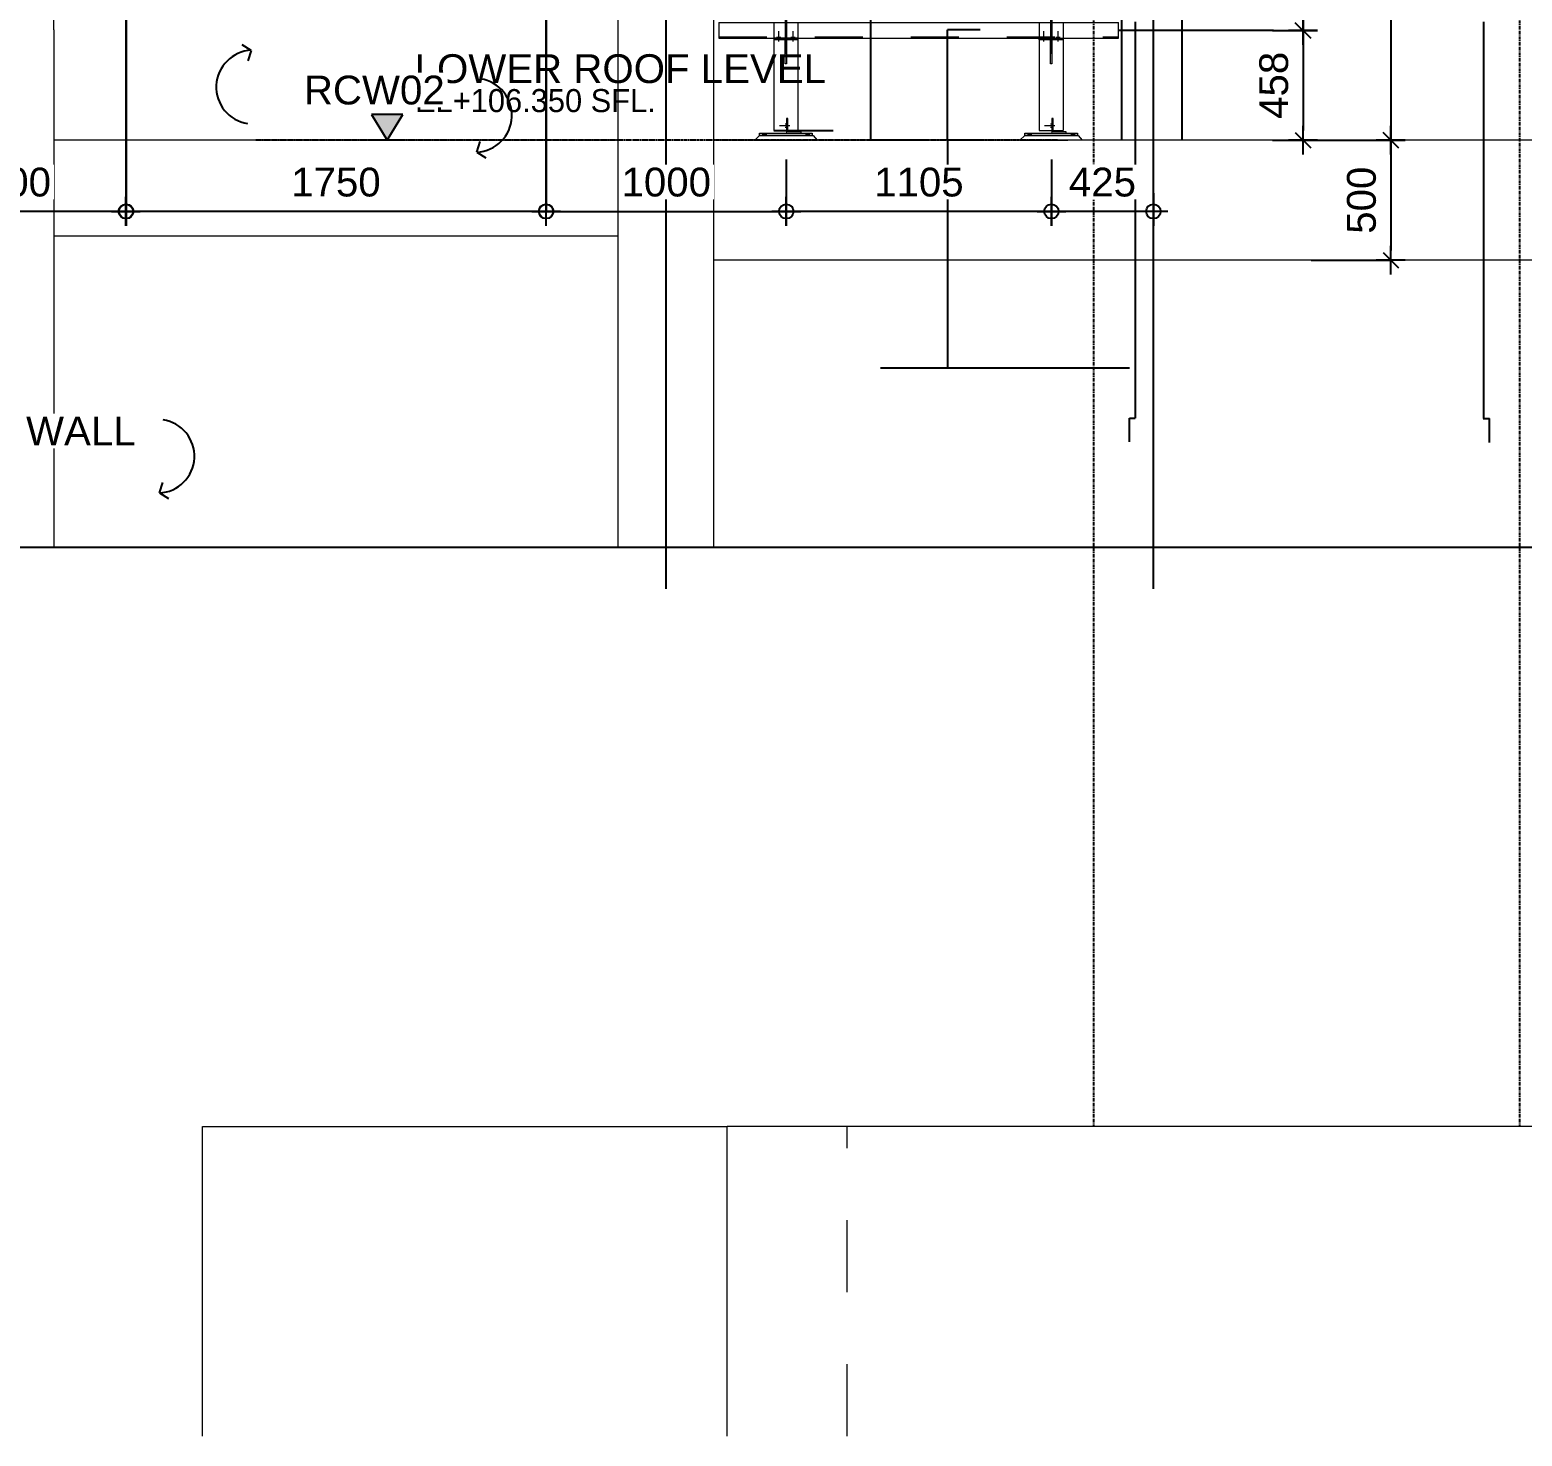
# Model space of a CAD drawing. Header units: millimetres. Extents: x 663313 to 1226001, y 1431724 to 1620898.
# Drawn here: x 1037852 to 1044069, y 1508555 to 1514415 of the extents above; entities that cross this region are included whole.
import ezdxf
from ezdxf.enums import TextEntityAlignment as Align

# ---------------------------------------------------------------- set-up
doc = ezdxf.new("R2010")
doc.units = ezdxf.units.MM
for name, pattern in [('Grid Line', [22.225, 12.7, -3.175, 3.175, -3.175]), ('HIDDEN', [0.375, 0.25, -0.125]), ('XKITLINE00', [0]), ('XKITLINE02', [4, 2, -2])]:
    doc.linetypes.add(name, pattern=pattern)
doc.layers.add('000 - 0_HIDE_OBJ_FRAMING_DEF_SUB', color=7, linetype='Continuous', plot=False)
for name, color, linetype, lineweight in [('A-FLOR-E', 7, 'Continuous', 9), ('Bolt', 7, 'Continuous', 0), ('Part', 7, 'Continuous', 0)]:
    doc.layers.add(name, color=color, linetype=linetype, lineweight=lineweight)
doc.layers.add('DIM', color=7, linetype='Continuous')
doc.layers.add('REVISE', color=7, linetype='Continuous')
doc.styles.add('ANGSANA', font='angsana.shx', dxfattribs={"width": 0.9})
doc.styles.add('Arial', font='arial.ttf')
doc.dimstyles.new('Dim - 40 - Cen', dxfattribs={"dimscale": 0.04, "dimtxt": 3, "dimasz": 1, "dimexe": 0, "dimexo": 2.5, "dimgap": 1.5, "dimtad": 1, "dimdec": 0, "dimlfac": 1000, "dimzin": 1, "dimdsep": 46, "dimtxsty": 'Arial', "dimblk": 'CEN1', "dimcen": 0.09, "dimclrd": 7, "dimclre": 7, "dimclrt": 7, "dimadec": 0, "dimazin": 0, "dimtfac": 1, "dimtdec": 0, "dimtix": 1, "dimtofl": 0, "dimtmove": 2, "dimatfit": 3, "dimfxl": 1, "dimtfill": 1, "dimtfillclr": 256, "dimtolj": 1, "dimtzin": 0, "dimarcsym": 0})
doc.dimstyles.new('Dim - 40 - End', dxfattribs={"dimscale": 0.04, "dimtxt": 3, "dimasz": 1, "dimexe": 0, "dimexo": 2.5, "dimgap": 1.5, "dimtad": 1, "dimdec": 0, "dimlfac": 1000, "dimzin": 1, "dimdsep": 46, "dimtxsty": 'Arial', "dimblk": 'END', "dimcen": 0.09, "dimclrd": 7, "dimclre": 7, "dimclrt": 7, "dimadec": 0, "dimazin": 0, "dimtfac": 1, "dimtdec": 0, "dimtix": 1, "dimtofl": 0, "dimtmove": 2, "dimatfit": 3, "dimfxl": 1, "dimtfill": 1, "dimtfillclr": 256, "dimtolj": 1, "dimtzin": 0, "dimarcsym": 0})

# ---------------------------------------------------------------- blocks, each defined once
blk = doc.blocks.new('*A2519973')
at = {"layer": '000 - 0_HIDE_OBJ_FRAMING_DEF_SUB', "color": 7, "linetype": 'XKITLINE00', "lineweight": 0}
for p, q in [((397.067264, -8.917964), (205.900536, -8.917964)), ((205.900571, -17.517964), (205.900571, -8.917964))]:
    blk.add_line(p, q, dxfattribs=at)
at = {"layer": '000 - 0_HIDE_OBJ_FRAMING_DEF_SUB', "color": 7, "linetype": 'XKITLINE02', "lineweight": 0}
blk.add_line((209.233872, -17.517964), (209.233872, -8.917964), dxfattribs=at)
blk = doc.blocks.new('*A25851039')
at = {"layer": '000 - 0_HIDE_OBJ_FRAMING_DEF_SUB', "color": 7, "linetype": 'XKITLINE00', "lineweight": 0}
for p, q in [((191.327221, -8.917964), (191.32724, -8.917964)), ((191.32724, -8.917964), (205.900576, -8.917964)), ((191.32724, -17.517964), (191.32724, -8.917964)), ((205.900576, -17.517964), (205.900576, -8.917964))]:
    blk.add_line(p, q, dxfattribs=at)
at = {"layer": '000 - 0_HIDE_OBJ_FRAMING_DEF_SUB', "color": 7, "linetype": 'XKITLINE02', "lineweight": 0}
for p, q in [((191.327221, -17.517964), (191.327221, -8.917964)), ((205.900556, -17.517964), (205.900556, -8.917964))]:
    blk.add_line(p, q, dxfattribs=at)
blk = doc.blocks.new('3')
at = {"layer": '000 - 0_HIDE_OBJ_FRAMING_DEF_SUB', "color": 7, "lineweight": 0, "xscale": 0.15, "yscale": 0.15, "zscale": 0.15}
for name in ['*A25851039', '*A2519973']:
    blk.add_blockref(name, (663572.3657, 1524733.1057), dxfattribs=at)
blk = doc.blocks.new('END')
at = {"color": 7}
for p, q in [((1.5, 0), (-1.5, 0)), ((-0.8, -0.8), (0.8, 0.8)), ((0, 1.5), (0, -1.5))]:
    blk.add_line(p, q, dxfattribs=at)
blk = doc.blocks.new('*D5220')
at = {"layer": '000 - 0_HIDE_OBJ_FRAMING_DEF_SUB', "color": 7, "lineweight": -2, "transparency": 16777216}
for p, q in [((1041815.7, 1513955), (1041675, 1513955)), ((1041675, 1513955), (1041675, 1513005)), ((1041815.7, 1513005), (1041675, 1513005))]:
    blk.add_line(p, q, dxfattribs=at)
at = {"layer": 'Defpoints', "color": 7, "transparency": 16777216}
for p in [(1041815.8, 1513955), (1041675, 1513005), (1041815.8, 1513005)]:
    blk.add_point(p, dxfattribs=at)
at = {"layer": '000 - 0_HIDE_OBJ_FRAMING_DEF_SUB', "color": 7, "lineweight": -2, "transparency": 16777216, "xscale": 0.04, "yscale": 0.04, "zscale": 0.04}
for p, rotation in [((1041675, 1513955), 90), ((1041675, 1513005), 270)]:
    blk.add_blockref('END', p, dxfattribs=dict(at, rotation=rotation))
at = {"layer": '000 - 0_HIDE_OBJ_FRAMING_DEF_SUB', "color": 7, "transparency": 16777216, "insert": (1041674.9, 1513480), "char_height": 0.12, "attachment_point": 5, "rotation": 90, "style": 'Arial', "bg_fill": 3, "box_fill_scale": 1.1, "bg_fill_color": 256, "bg_fill_true_color": 13158600, "bg_fill_transparency": 0}
blk.add_mtext('\\A1;950000', dxfattribs=at)
blk = doc.blocks.new('*D5221')
at = {"layer": '000 - 0_HIDE_OBJ_FRAMING_DEF_SUB', "color": 7, "lineweight": -2, "transparency": 16777216}
for p, q in [((1041811.7, 1514415.5), (1041675, 1514415.5)), ((1041675, 1513955), (1041675, 1514415.5)), ((1041811.7, 1513955), (1041675, 1513955))]:
    blk.add_line(p, q, dxfattribs=at)
at = {"layer": 'Defpoints', "color": 7, "transparency": 16777216}
for p in [(1041675, 1514415.5), (1041811.8, 1514415.5), (1041811.8, 1513955)]:
    blk.add_point(p, dxfattribs=at)
at = {"layer": '000 - 0_HIDE_OBJ_FRAMING_DEF_SUB', "color": 7, "lineweight": -2, "transparency": 16777216, "xscale": 0.04, "yscale": 0.04, "zscale": 0.04}
for p, rotation in [((1041675, 1514415.5), 90), ((1041675, 1513955), 270)]:
    blk.add_blockref('END', p, dxfattribs=dict(at, rotation=rotation))
at = {"layer": '000 - 0_HIDE_OBJ_FRAMING_DEF_SUB', "color": 7, "transparency": 16777216, "insert": (1041674.9, 1514185.3), "char_height": 0.12, "attachment_point": 5, "rotation": 90, "style": 'Arial', "bg_fill": 3, "box_fill_scale": 1.1, "bg_fill_color": 256, "bg_fill_true_color": 13158600, "bg_fill_transparency": 0}
blk.add_mtext('\\A1;460500', dxfattribs=at)
blk = doc.blocks.new('*D5239')
at = {"layer": '000 - 0_HIDE_OBJ_FRAMING_DEF_SUB', "color": 7, "lineweight": -2, "transparency": 16777216}
for p, q in [((1041598.9, 1516145), (1041355.9, 1516145)), ((1041355.9, 1513955), (1041355.9, 1516145)), ((1041598.9, 1513955), (1041355.9, 1513955))]:
    blk.add_line(p, q, dxfattribs=at)
at = {"layer": 'Defpoints', "color": 7, "transparency": 16777216}
for p in [(1041355.9, 1516145), (1041599, 1516145), (1041599, 1513955)]:
    blk.add_point(p, dxfattribs=at)
at = {"layer": '000 - 0_HIDE_OBJ_FRAMING_DEF_SUB', "color": 7, "lineweight": -2, "transparency": 16777216, "xscale": 0.04, "yscale": 0.04, "zscale": 0.04}
for p, rotation in [((1041355.9, 1516145), 90), ((1041355.9, 1513955), 270)]:
    blk.add_blockref('END', p, dxfattribs=dict(at, rotation=rotation))
at = {"layer": '000 - 0_HIDE_OBJ_FRAMING_DEF_SUB', "color": 7, "transparency": 16777216, "insert": (1041355.8, 1515050), "char_height": 0.12, "attachment_point": 5, "rotation": 90, "style": 'Arial', "bg_fill": 3, "box_fill_scale": 1.1, "bg_fill_color": 256, "bg_fill_true_color": 13158600, "bg_fill_transparency": 0}
blk.add_mtext('\\A1;2190000', dxfattribs=at)
blk = doc.blocks.new('*D5241')
at = {"layer": '000 - 0_HIDE_OBJ_FRAMING_DEF_SUB', "color": 7, "lineweight": -2, "transparency": 16777216}
for p, q in [((1042457.5, 1514447.9), (1042457.5, 1512796.9)), ((1042432.7, 1512698.6), (1042432.7, 1512796.9)), ((1042432.8, 1512796.9), (1042457.5, 1512796.9))]:
    blk.add_line(p, q, dxfattribs=at)
at = {"layer": 'Defpoints', "color": 7, "transparency": 16777216}
for p in [(1042457.5, 1514448), (1042432.7, 1512698.5)]:
    blk.add_point(p, dxfattribs=at)
at = {"layer": '000 - 0_HIDE_OBJ_FRAMING_DEF_SUB', "color": 7, "lineweight": -2, "transparency": 16777216, "xscale": 0.04, "yscale": 0.04, "zscale": 0.04, "rotation": 180}
blk.add_blockref('END', (1042432.7, 1512796.9), dxfattribs=at)
at = {"layer": '000 - 0_HIDE_OBJ_FRAMING_DEF_SUB', "color": 7, "lineweight": -2, "transparency": 16777216, "xscale": 0.04, "yscale": 0.04, "zscale": 0.04}
blk.add_blockref('END', (1042457.5, 1512796.9), dxfattribs=at)
at = {"layer": '000 - 0_HIDE_OBJ_FRAMING_DEF_SUB', "color": 7, "transparency": 16777216, "insert": (1042445.1, 1512797.1), "char_height": 0.12, "attachment_point": 5, "style": 'Arial', "bg_fill": 3, "box_fill_scale": 1.1, "bg_fill_color": 256, "bg_fill_true_color": 13158600, "bg_fill_transparency": 0}
blk.add_mtext('\\A1;24742', dxfattribs=at)
at = {"layer": 'Defpoints', "color": 7, "transparency": 16777216}
blk.add_point((1042457.5, 1512796.9), dxfattribs=at)
blk = doc.blocks.new('*D5243')
at = {"layer": '000 - 0_HIDE_OBJ_FRAMING_DEF_SUB', "color": 7, "lineweight": -2, "transparency": 16777216}
for p, q in [((1043907.5, 1514447.9), (1043907.5, 1512795.9)), ((1043907.5, 1512795.9), (1043932.7, 1512795.9)), ((1043932.8, 1512695.8), (1043932.8, 1512795.9))]:
    blk.add_line(p, q, dxfattribs=at)
at = {"layer": 'Defpoints', "color": 7, "transparency": 16777216}
for p in [(1043907.5, 1514448), (1043932.8, 1512695.7)]:
    blk.add_point(p, dxfattribs=at)
at = {"layer": '000 - 0_HIDE_OBJ_FRAMING_DEF_SUB', "color": 7, "lineweight": -2, "transparency": 16777216, "xscale": 0.04, "yscale": 0.04, "zscale": 0.04, "rotation": 180}
blk.add_blockref('END', (1043907.5, 1512795.9), dxfattribs=at)
at = {"layer": '000 - 0_HIDE_OBJ_FRAMING_DEF_SUB', "color": 7, "lineweight": -2, "transparency": 16777216, "xscale": 0.04, "yscale": 0.04, "zscale": 0.04}
blk.add_blockref('END', (1043932.8, 1512795.9), dxfattribs=at)
at = {"layer": '000 - 0_HIDE_OBJ_FRAMING_DEF_SUB', "color": 7, "transparency": 16777216, "insert": (1043920.1, 1512796), "char_height": 0.12, "attachment_point": 5, "style": 'Arial', "bg_fill": 3, "box_fill_scale": 1.1, "bg_fill_color": 256, "bg_fill_true_color": 13158600, "bg_fill_transparency": 0}
blk.add_mtext('\\A1;25262', dxfattribs=at)
at = {"layer": 'Defpoints', "color": 7, "transparency": 16777216}
blk.add_point((1043932.8, 1512795.9), dxfattribs=at)
blk = doc.blocks.new('LEV-SEC')
at = {"layer": '000 - 0_HIDE_OBJ_FRAMING_DEF_SUB'}
blk.add_hatch(color=7, dxfattribs=at).paths.add_polyline_path([(-1.62, 2.67), (0, 0), (1.62, 2.67)])
at = {"layer": '000 - 0_HIDE_OBJ_FRAMING_DEF_SUB', "color": 7}
for p, q in [((-1.62, 2.67), (0, 0)), ((1.62, 2.67), (-1.62, 2.67)), ((0, 0), (1.62, 2.67)), ((1.62, 0), (-1.62, 0))]:
    blk.add_line(p, q, dxfattribs=at)
at = {"layer": '000 - 0_HIDE_OBJ_FRAMING_DEF_SUB', "color": 7, "style": 'ANGSANA'}
blk.add_attdef('ELEVATION', text='', height=2.4, dxfattribs=at).set_placement((2.91, 2.21), align=Align.BOTTOM_LEFT)
blk = doc.blocks.new('*A24933082')
at = {"layer": 'Part', "color": 7, "linetype": 'XKITLINE00', "lineweight": 0}
for p, q in [((242.379556, 90.984542), (242.379556, 90.334542)), ((242.379556, 90.984542), (259.029503, 90.984542)), ((259.029503, 90.334542), (259.029503, 90.984542)), ((242.379556, 90.334542), (259.029503, 90.334542))]:
    blk.add_line(p, q, dxfattribs=at)
at = {"layer": 'Part', "color": 7, "linetype": 'XKITLINE02', "lineweight": 0}
blk.add_line((242.379556, 90.394542), (259.029503, 90.394542), dxfattribs=at)
blk = doc.blocks.new('*A24943083')
at = {"layer": 'Bolt'}
for points in [[(244.35, 86.385), (244.35, 86.285), (244.21, 86.285), (244.21, 86.385)], [(246.15, 86.385), (246.15, 86.285), (246.01, 86.285), (246.01, 86.385)]]:
    blk.add_hatch(color=7, dxfattribs=at).paths.add_polyline_path(points, flags=17)
at = {"layer": 'Bolt', "color": 7, "linetype": 'XKITLINE00', "lineweight": 0}
for p, q in [((244.21, 86.385), (244.21, 86.285)), ((244.28, 86.385), (244.28, 86.285)), ((244.35, 86.385), (244.35, 86.285)), ((246.01, 86.385), (246.01, 86.285)), ((246.08, 86.385), (246.08, 86.285)), ((246.15, 86.385), (246.15, 86.285))]:
    blk.add_line(p, q, dxfattribs=at)
blk = doc.blocks.new('*A24953084')
at = {"layer": 'Part', "color": 7, "linetype": 'XKITLINE00', "lineweight": 0}
for p, q in [((244.079582, 86.284542), (243.879582, 86.084542)), ((244.079582, 86.284542), (246.309582, 86.284542)), ((246.309582, 86.284542), (246.479582, 86.084542))]:
    blk.add_line(p, q, dxfattribs=at)
at = {"layer": 'Part', "color": 7, "linetype": 'XKITLINE02', "lineweight": 0}
blk.add_line((243.879582, 86.084542), (246.479582, 86.084542), dxfattribs=at)
blk = doc.blocks.new('*A24963085')
at = {"layer": 'Part', "color": 7, "linetype": 'XKITLINE00', "lineweight": 0}
for p, q in [((244.079582, 86.384542), (246.279582, 86.384542)), ((244.079582, 86.284542), (244.079582, 86.384542)), ((246.279582, 86.284542), (244.079582, 86.284542)), ((246.279582, 86.384542), (246.279582, 86.284542))]:
    blk.add_line(p, q, dxfattribs=at)
blk = doc.blocks.new('*A29653281')
at = {"layer": 'Bolt', "color": 7, "linetype": 'XKITLINE02', "lineweight": 0}
for p, q in [((245.338782, 86.684542), (244.909582, 86.684542)), ((245.209582, 86.754542), (245.149582, 86.754542)), ((245.209582, 86.614542), (245.149582, 86.614542)), ((245.259582, 86.854542), (245.209582, 86.854542)), ((245.259582, 86.514542), (245.209582, 86.514542))]:
    blk.add_line(p, q, dxfattribs=at)
blk = doc.blocks.new('*A29663282')
at = {"layer": 'Part', "color": 7, "linetype": 'XKITLINE02', "lineweight": 0}
for p, q in [((245.259582, 86.984542), (245.209582, 86.984542)), ((245.209582, 86.984542), (245.209582, 86.484542)), ((245.259582, 86.484542), (245.259582, 86.984542)), ((245.209582, 86.384542), (245.809582, 86.384542))]:
    blk.add_line(p, q, dxfattribs=at)
at = {"layer": 'Part', "color": 7, "linetype": 'XKITLINE00', "lineweight": 0}
for p, q in [((245.209582, 86.484542), (245.209582, 86.384542)), ((245.259582, 86.434542), (245.259582, 86.484542)), ((245.809582, 86.434542), (245.259582, 86.434542)), ((245.809582, 86.384542), (245.809582, 86.434542))]:
    blk.add_line(p, q, dxfattribs=at)
blk = doc.blocks.new('*A29673283')
at = {"layer": 'Part', "color": 7, "linetype": 'XKITLINE00', "lineweight": 0}
for p, q in [((244.679582, 90.334542), (244.679582, 90.274542)), ((245.679582, 90.274542), (244.679582, 90.274542)), ((245.679582, 90.334542), (245.679582, 90.274542))]:
    blk.add_line(p, q, dxfattribs=at)
at = {"layer": 'Part', "color": 7, "linetype": 'XKITLINE02', "lineweight": 0}
blk.add_line((245.679582, 90.334542), (244.679582, 90.334542), dxfattribs=at)
blk = doc.blocks.new('*A29683284')
at = {"layer": 'Part', "color": 7, "linetype": 'XKITLINE00', "lineweight": 0}
for p, q in [((245.149582, 90.274542), (245.209582, 90.274542)), ((245.149582, 89.274542), (245.149582, 90.274542)), ((245.209582, 90.274542), (245.209582, 89.274542)), ((245.149582, 89.974542), (245.209582, 89.974542)), ((245.209582, 89.274542), (245.149582, 89.274542))]:
    blk.add_line(p, q, dxfattribs=at)
blk = doc.blocks.new('*A29693285')
at = {"layer": 'Bolt'}
for points in [[(244.81, 90.335), (244.81, 90.395), (244.95, 90.395), (244.95, 90.335)], [(244.81, 90.275), (244.81, 90.335), (244.95, 90.335), (244.95, 90.275)], [(245.41, 90.335), (245.41, 90.395), (245.55, 90.395), (245.55, 90.335)], [(245.41, 90.275), (245.41, 90.335), (245.55, 90.335), (245.55, 90.275)]]:
    blk.add_hatch(color=7, dxfattribs=at).paths.add_polyline_path(points, flags=17)
at = {"layer": 'Bolt', "color": 7, "linetype": 'XKITLINE00', "lineweight": 0}
for p, q in [((244.81, 90.335), (244.81, 90.395)), ((244.81, 90.275), (244.81, 90.335)), ((244.88, 90.195), (244.88, 90.625)), ((244.95, 90.335), (244.95, 90.395)), ((244.95, 90.275), (244.95, 90.335)), ((245.41, 90.335), (245.41, 90.395)), ((245.41, 90.275), (245.41, 90.335)), ((245.48, 90.195), (245.48, 90.625)), ((245.55, 90.335), (245.55, 90.395)), ((245.55, 90.275), (245.55, 90.335))]:
    blk.add_line(p, q, dxfattribs=at)
blk = doc.blocks.new('*A29743289')
at = {"layer": 'Part', "color": 7, "linetype": 'XKITLINE00', "lineweight": 0}
for p, q in [((255.128082, 86.384542), (257.328082, 86.384542)), ((255.128082, 86.284542), (255.128082, 86.384542)), ((257.328082, 86.284542), (255.128082, 86.284542)), ((257.328082, 86.384542), (257.328082, 86.284542))]:
    blk.add_line(p, q, dxfattribs=at)
blk = doc.blocks.new('*A29753290')
at = {"layer": 'Part', "color": 7, "linetype": 'XKITLINE00', "lineweight": 0}
for p, q in [((255.128082, 86.284542), (254.928082, 86.084542)), ((255.128082, 86.284542), (257.358082, 86.284542)), ((257.358082, 86.284542), (257.528082, 86.084542))]:
    blk.add_line(p, q, dxfattribs=at)
at = {"layer": 'Part', "color": 7, "linetype": 'XKITLINE02', "lineweight": 0}
blk.add_line((254.928082, 86.084542), (257.528082, 86.084542), dxfattribs=at)
blk = doc.blocks.new('*A29763291')
at = {"layer": 'Part', "color": 7, "linetype": 'XKITLINE02', "lineweight": 0}
for p, q in [((256.308082, 86.984542), (256.258082, 86.984542)), ((256.258082, 86.984542), (256.258082, 86.484542)), ((256.308082, 86.484542), (256.308082, 86.984542)), ((256.258082, 86.384542), (256.858082, 86.384542))]:
    blk.add_line(p, q, dxfattribs=at)
at = {"layer": 'Part', "color": 7, "linetype": 'XKITLINE00', "lineweight": 0}
for p, q in [((256.258082, 86.484542), (256.258082, 86.384542)), ((256.308082, 86.434542), (256.308082, 86.484542)), ((256.858082, 86.434542), (256.308082, 86.434542)), ((256.858082, 86.384542), (256.858082, 86.434542))]:
    blk.add_line(p, q, dxfattribs=at)
blk = doc.blocks.new('*A29773292')
at = {"layer": 'Bolt', "color": 7, "linetype": 'XKITLINE02', "lineweight": 0}
for p, q in [((256.387282, 86.684542), (255.958082, 86.684542)), ((256.258082, 86.754542), (256.198082, 86.754542)), ((256.258082, 86.614542), (256.198082, 86.614542)), ((256.308082, 86.854542), (256.258082, 86.854542)), ((256.308082, 86.514542), (256.258082, 86.514542))]:
    blk.add_line(p, q, dxfattribs=at)
blk = doc.blocks.new('*A29783293')
at = {"layer": 'Bolt'}
for points in [[(255.398, 86.385), (255.398, 86.285), (255.258, 86.285), (255.258, 86.385)], [(257.198, 86.385), (257.198, 86.285), (257.058, 86.285), (257.058, 86.385)]]:
    blk.add_hatch(color=7, dxfattribs=at).paths.add_polyline_path(points, flags=17)
at = {"layer": 'Bolt', "color": 7, "linetype": 'XKITLINE00', "lineweight": 0}
for p, q in [((255.258, 86.385), (255.258, 86.285)), ((255.328, 86.385), (255.328, 86.285)), ((255.398, 86.385), (255.398, 86.285)), ((257.058, 86.385), (257.058, 86.285)), ((257.128, 86.385), (257.128, 86.285)), ((257.198, 86.385), (257.198, 86.285))]:
    blk.add_line(p, q, dxfattribs=at)
blk = doc.blocks.new('*A29843297')
at = {"layer": 'Part', "color": 7, "linetype": 'XKITLINE00', "lineweight": 0}
for p, q in [((255.728082, 90.274542), (255.728082, 90.334542)), ((256.728082, 90.274542), (255.728082, 90.274542)), ((256.728082, 90.334542), (256.728082, 90.274542))]:
    blk.add_line(p, q, dxfattribs=at)
at = {"layer": 'Part', "color": 7, "linetype": 'XKITLINE02', "lineweight": 0}
blk.add_line((255.728082, 90.334542), (256.728082, 90.334542), dxfattribs=at)
blk = doc.blocks.new('*A29853298')
at = {"layer": 'Part', "color": 7, "linetype": 'XKITLINE00', "lineweight": 0}
for p, q in [((256.198082, 90.274542), (256.258082, 90.274542)), ((256.198082, 89.274542), (256.198082, 90.274542)), ((256.258082, 90.274542), (256.258082, 89.274542)), ((256.198082, 89.974542), (256.258082, 89.974542)), ((256.258082, 89.274542), (256.198082, 89.274542))]:
    blk.add_line(p, q, dxfattribs=at)
blk = doc.blocks.new('*A29863299')
at = {"layer": 'Bolt'}
for points in [[(255.858, 90.335), (255.858, 90.395), (255.998, 90.395), (255.998, 90.335)], [(255.858, 90.275), (255.858, 90.335), (255.998, 90.335), (255.998, 90.275)], [(256.458, 90.335), (256.458, 90.395), (256.598, 90.395), (256.598, 90.335)], [(256.458, 90.275), (256.458, 90.335), (256.598, 90.335), (256.598, 90.275)]]:
    blk.add_hatch(color=7, dxfattribs=at).paths.add_polyline_path(points, flags=17)
at = {"layer": 'Bolt', "color": 7, "linetype": 'XKITLINE00', "lineweight": 0}
for p, q in [((255.858, 90.335), (255.858, 90.395)), ((255.858, 90.275), (255.858, 90.335)), ((255.928, 90.195), (255.928, 90.625)), ((255.998, 90.335), (255.998, 90.395)), ((255.998, 90.275), (255.998, 90.335)), ((256.458, 90.335), (256.458, 90.395)), ((256.458, 90.275), (256.458, 90.335)), ((256.528, 90.195), (256.528, 90.625)), ((256.598, 90.335), (256.598, 90.395)), ((256.598, 90.275), (256.598, 90.335))]:
    blk.add_line(p, q, dxfattribs=at)
blk = doc.blocks.new('*D5096')
at = {"layer": '000 - 0_HIDE_OBJ_FRAMING_DEF_SUB', "color": 7, "lineweight": -2, "transparency": 16777216}
for p, q in [((11.082, 0.4575), (11.2086, 0.4575)), ((11.2086, 0.4175), (11.2086, 0.04)), ((11.082, 0), (11.2086, 0))]:
    blk.add_line(p, q, dxfattribs=at)
at = {"layer": 'Defpoints', "color": 7, "transparency": 16777216}
for p in [(10.982, 0.4575), (10.982, 0), (11.2086, 0)]:
    blk.add_point(p, dxfattribs=at)
at = {"layer": '000 - 0_HIDE_OBJ_FRAMING_DEF_SUB', "color": 7, "lineweight": -2, "transparency": 16777216, "xscale": 0.04, "yscale": 0.04, "zscale": 0.04}
for p, rotation in [((11.2086, 0.4575), 90), ((11.2086, 0), 270)]:
    blk.add_blockref('END', p, dxfattribs=dict(at, rotation=rotation))
at = {"layer": '000 - 0_HIDE_OBJ_FRAMING_DEF_SUB', "color": 7, "transparency": 16777216, "insert": (11.0873, 0.2288), "char_height": 0.12, "attachment_point": 5, "rotation": 90, "style": 'Arial', "bg_fill": 3, "box_fill_scale": 1.1, "bg_fill_color": 256, "bg_fill_true_color": 13158600, "bg_fill_transparency": 0}
blk.add_mtext('\\A1;458', dxfattribs=at)
blk = doc.blocks.new('*D5097')
at = {"layer": '000 - 0_HIDE_OBJ_FRAMING_DEF_SUB', "color": 7, "lineweight": -2, "transparency": 16777216}
for p, q in [((11.0827, 1.9575), (11.2086, 1.9575)), ((11.2086, 0.4975), (11.2086, 1.9175)), ((11.0827, 0.4575), (11.2086, 0.4575))]:
    blk.add_line(p, q, dxfattribs=at)
at = {"layer": 'Defpoints', "color": 7, "transparency": 16777216}
for p in [(10.9827, 1.9575), (11.2086, 1.9575), (10.9827, 0.4575)]:
    blk.add_point(p, dxfattribs=at)
at = {"layer": '000 - 0_HIDE_OBJ_FRAMING_DEF_SUB', "color": 7, "lineweight": -2, "transparency": 16777216, "xscale": 0.04, "yscale": 0.04, "zscale": 0.04}
for p, rotation in [((11.2086, 1.9575), 90), ((11.2086, 0.4575), 270)]:
    blk.add_blockref('END', p, dxfattribs=dict(at, rotation=rotation))
at = {"layer": '000 - 0_HIDE_OBJ_FRAMING_DEF_SUB', "color": 7, "transparency": 16777216, "insert": (11.0873, 1.2075), "char_height": 0.12, "attachment_point": 5, "rotation": 90, "style": 'Arial', "bg_fill": 3, "box_fill_scale": 1.1, "bg_fill_color": 256, "bg_fill_true_color": 13158600, "bg_fill_transparency": 0}
blk.add_mtext('\\A1;1500', dxfattribs=at)
blk = doc.blocks.new('*D5106')
at = {"layer": '000 - 0_HIDE_OBJ_FRAMING_DEF_SUB', "color": 7, "lineweight": -2, "transparency": 16777216}
for p, q in [((11.1272, 8.7), (11.5739, 8.7)), ((11.5739, 8.66), (11.5739, 0.04)), ((11.1272, 0), (11.5739, 0))]:
    blk.add_line(p, q, dxfattribs=at)
at = {"layer": 'Defpoints', "color": 7, "transparency": 16777216}
for p in [(11.0272, 8.7), (11.0272, 0), (11.5739, 0)]:
    blk.add_point(p, dxfattribs=at)
at = {"layer": '000 - 0_HIDE_OBJ_FRAMING_DEF_SUB', "color": 7, "lineweight": -2, "transparency": 16777216, "xscale": 0.04, "yscale": 0.04, "zscale": 0.04}
for p, rotation in [((11.5739, 8.7), 90), ((11.5739, 0), 270)]:
    blk.add_blockref('END', p, dxfattribs=dict(at, rotation=rotation))
at = {"layer": '000 - 0_HIDE_OBJ_FRAMING_DEF_SUB', "color": 7, "transparency": 16777216, "insert": (11.4527, 4.35), "char_height": 0.12, "attachment_point": 5, "rotation": 90, "style": 'Arial', "bg_fill": 3, "box_fill_scale": 1.1, "bg_fill_color": 256, "bg_fill_true_color": 13158600, "bg_fill_transparency": 0}
blk.add_mtext('\\A1;8700', dxfattribs=at)
blk = doc.blocks.new('*D5107')
at = {"layer": '000 - 0_HIDE_OBJ_FRAMING_DEF_SUB', "color": 7, "lineweight": -2, "transparency": 16777216}
for p, q in [((11.2426, 0), (11.5739, 0)), ((11.5739, -0.04), (11.5739, -0.46)), ((11.2426, -0.5), (11.5739, -0.5))]:
    blk.add_line(p, q, dxfattribs=at)
at = {"layer": 'Defpoints', "color": 7, "transparency": 16777216}
for p in [(11.1426, 0), (11.1426, -0.5), (11.5739, -0.5)]:
    blk.add_point(p, dxfattribs=at)
at = {"layer": '000 - 0_HIDE_OBJ_FRAMING_DEF_SUB', "color": 7, "lineweight": -2, "transparency": 16777216, "xscale": 0.04, "yscale": 0.04, "zscale": 0.04}
for p, rotation in [((11.5739, 0), 90), ((11.5739, -0.5), 270)]:
    blk.add_blockref('END', p, dxfattribs=dict(at, rotation=rotation))
at = {"layer": '000 - 0_HIDE_OBJ_FRAMING_DEF_SUB', "color": 7, "transparency": 16777216, "insert": (11.4527, -0.25), "char_height": 0.12, "attachment_point": 5, "rotation": 90, "style": 'Arial', "bg_fill": 3, "box_fill_scale": 1.1, "bg_fill_color": 256, "bg_fill_true_color": 13158600, "bg_fill_transparency": 0}
blk.add_mtext('\\A1;500', dxfattribs=at)
blk = doc.blocks.new('CEN1')
at = {"color": 7}
for p, q in [((1.5, 0), (-1.5, 0)), ((0, 1.5), (0, -1.5))]:
    blk.add_line(p, q, dxfattribs=at)
blk.add_circle((0, 0), 0.75, dxfattribs=at)
blk = doc.blocks.new('*D5116')
at = {"layer": '000 - 0_HIDE_OBJ_FRAMING_DEF_SUB', "color": 7, "lineweight": -2, "transparency": 16777216}
for p, q in [((9.0558, -0.08), (9.0558, -0.2964)), ((10.1606, -0.08), (10.1606, -0.2964)), ((10.1206, -0.2964), (9.0958, -0.2964))]:
    blk.add_line(p, q, dxfattribs=at)
at = {"layer": 'Defpoints', "color": 7, "transparency": 16777216}
for p in [(9.0558, 0.02), (10.1606, 0.02), (9.0558, -0.2964)]:
    blk.add_point(p, dxfattribs=at)
at = {"layer": '000 - 0_HIDE_OBJ_FRAMING_DEF_SUB', "color": 7, "lineweight": -2, "transparency": 16777216, "xscale": 0.04, "yscale": 0.04, "zscale": 0.04, "rotation": 180}
blk.add_blockref('CEN1', (9.0558, -0.2964), dxfattribs=at)
at = {"layer": '000 - 0_HIDE_OBJ_FRAMING_DEF_SUB', "color": 7, "lineweight": -2, "transparency": 16777216, "xscale": 0.04, "yscale": 0.04, "zscale": 0.04}
blk.add_blockref('CEN1', (10.1606, -0.2964), dxfattribs=at)
at = {"layer": '000 - 0_HIDE_OBJ_FRAMING_DEF_SUB', "color": 7, "transparency": 16777216, "insert": (9.6082, -0.1752), "char_height": 0.12, "attachment_point": 5, "style": 'Arial', "bg_fill": 3, "box_fill_scale": 1.1, "bg_fill_color": 256, "bg_fill_true_color": 13158600, "bg_fill_transparency": 0}
blk.add_mtext('\\A1;1105', dxfattribs=at)
blk = doc.blocks.new('*D5117')
at = {"layer": '000 - 0_HIDE_OBJ_FRAMING_DEF_SUB', "color": 7, "lineweight": -2, "transparency": 16777216}
for p, q in [((8.0557, 0.57), (8.0557, -0.2964)), ((9.0558, -0.08), (9.0558, -0.2964)), ((8.0957, -0.2964), (9.0158, -0.2964))]:
    blk.add_line(p, q, dxfattribs=at)
at = {"layer": 'Defpoints', "color": 7, "transparency": 16777216}
for p in [(8.0557, 0.67), (9.0558, 0.02), (9.0558, -0.2964)]:
    blk.add_point(p, dxfattribs=at)
at = {"layer": '000 - 0_HIDE_OBJ_FRAMING_DEF_SUB', "color": 7, "lineweight": -2, "transparency": 16777216, "xscale": 0.04, "yscale": 0.04, "zscale": 0.04, "rotation": 180}
blk.add_blockref('CEN1', (8.0557, -0.2964), dxfattribs=at)
at = {"layer": '000 - 0_HIDE_OBJ_FRAMING_DEF_SUB', "color": 7, "lineweight": -2, "transparency": 16777216, "xscale": 0.04, "yscale": 0.04, "zscale": 0.04}
blk.add_blockref('CEN1', (9.0558, -0.2964), dxfattribs=at)
at = {"layer": '000 - 0_HIDE_OBJ_FRAMING_DEF_SUB', "color": 7, "transparency": 16777216, "insert": (8.5557, -0.1752), "char_height": 0.12, "attachment_point": 5, "style": 'Arial', "bg_fill": 3, "box_fill_scale": 1.1, "bg_fill_color": 256, "bg_fill_true_color": 13158600, "bg_fill_transparency": 0}
blk.add_mtext('\\A1;1000', dxfattribs=at)
blk = doc.blocks.new('*D5118')
at = {"layer": '000 - 0_HIDE_OBJ_FRAMING_DEF_SUB', "color": 7, "lineweight": -2, "transparency": 16777216}
for p, q in [((6.3043, 0.57), (6.3043, -0.2964)), ((8.0547, 0.57), (8.0547, -0.2964)), ((8.0147, -0.2964), (6.3443, -0.2964))]:
    blk.add_line(p, q, dxfattribs=at)
at = {"layer": 'Defpoints', "color": 7, "transparency": 16777216}
for p in [(6.3043, 0.67), (8.0547, 0.67), (6.3043, -0.2964)]:
    blk.add_point(p, dxfattribs=at)
at = {"layer": '000 - 0_HIDE_OBJ_FRAMING_DEF_SUB', "color": 7, "lineweight": -2, "transparency": 16777216, "xscale": 0.04, "yscale": 0.04, "zscale": 0.04, "rotation": 180}
blk.add_blockref('CEN1', (6.3043, -0.2964), dxfattribs=at)
at = {"layer": '000 - 0_HIDE_OBJ_FRAMING_DEF_SUB', "color": 7, "lineweight": -2, "transparency": 16777216, "xscale": 0.04, "yscale": 0.04, "zscale": 0.04}
blk.add_blockref('CEN1', (8.0547, -0.2964), dxfattribs=at)
at = {"layer": '000 - 0_HIDE_OBJ_FRAMING_DEF_SUB', "color": 7, "transparency": 16777216, "insert": (7.1795, -0.1752), "char_height": 0.12, "attachment_point": 5, "style": 'Arial', "bg_fill": 3, "box_fill_scale": 1.1, "bg_fill_color": 256, "bg_fill_true_color": 13158600, "bg_fill_transparency": 0}
blk.add_mtext('\\A1;1750', dxfattribs=at)
blk = doc.blocks.new('*D5119')
at = {"layer": '000 - 0_HIDE_OBJ_FRAMING_DEF_SUB', "color": 7, "lineweight": -2, "transparency": 16777216}
for p, q in [((6.3058, 0.57), (6.3058, -0.2964)), ((5.3062, 0.5568), (5.3062, -0.2964)), ((6.2658, -0.2964), (5.3462, -0.2964))]:
    blk.add_line(p, q, dxfattribs=at)
at = {"layer": 'Defpoints', "color": 7, "transparency": 16777216}
for p in [(5.3062, 0.6568), (6.3058, 0.67), (5.3062, -0.2964)]:
    blk.add_point(p, dxfattribs=at)
at = {"layer": '000 - 0_HIDE_OBJ_FRAMING_DEF_SUB', "color": 7, "lineweight": -2, "transparency": 16777216, "xscale": 0.04, "yscale": 0.04, "zscale": 0.04, "rotation": 180}
blk.add_blockref('CEN1', (5.3062, -0.2964), dxfattribs=at)
at = {"layer": '000 - 0_HIDE_OBJ_FRAMING_DEF_SUB', "color": 7, "lineweight": -2, "transparency": 16777216, "xscale": 0.04, "yscale": 0.04, "zscale": 0.04}
blk.add_blockref('CEN1', (6.3058, -0.2964), dxfattribs=at)
at = {"layer": '000 - 0_HIDE_OBJ_FRAMING_DEF_SUB', "color": 7, "transparency": 16777216, "insert": (5.806, -0.1752), "char_height": 0.12, "attachment_point": 5, "style": 'Arial', "bg_fill": 3, "box_fill_scale": 1.1, "bg_fill_color": 256, "bg_fill_true_color": 13158600, "bg_fill_transparency": 0}
blk.add_mtext('\\A1;1000', dxfattribs=at)
blk = doc.blocks.new('*D5121')
at = {"layer": '000 - 0_HIDE_OBJ_FRAMING_DEF_SUB', "color": 7, "lineweight": -2, "transparency": 16777216}
for p, q in [((10.1606, -0.2199), (10.1606, -0.2964)), ((10.5853, -0.2199), (10.5853, -0.2964)), ((10.5453, -0.2964), (10.2006, -0.2964))]:
    blk.add_line(p, q, dxfattribs=at)
at = {"layer": 'Defpoints', "color": 7, "transparency": 16777216}
for p in [(10.1606, -0.1199), (10.5853, -0.1199), (10.1606, -0.2964)]:
    blk.add_point(p, dxfattribs=at)
at = {"layer": '000 - 0_HIDE_OBJ_FRAMING_DEF_SUB', "color": 7, "lineweight": -2, "transparency": 16777216, "xscale": 0.04, "yscale": 0.04, "zscale": 0.04, "rotation": 180}
blk.add_blockref('CEN1', (10.1606, -0.2964), dxfattribs=at)
at = {"layer": '000 - 0_HIDE_OBJ_FRAMING_DEF_SUB', "color": 7, "lineweight": -2, "transparency": 16777216, "xscale": 0.04, "yscale": 0.04, "zscale": 0.04}
blk.add_blockref('CEN1', (10.5853, -0.2964), dxfattribs=at)
at = {"layer": '000 - 0_HIDE_OBJ_FRAMING_DEF_SUB', "color": 7, "transparency": 16777216, "insert": (10.373, -0.1752), "char_height": 0.12, "attachment_point": 5, "style": 'Arial', "bg_fill": 3, "box_fill_scale": 1.1, "bg_fill_color": 256, "bg_fill_true_color": 13158600, "bg_fill_transparency": 0}
blk.add_mtext('\\A1;425', dxfattribs=at)
blk = doc.blocks.new('A$Cc1931124')
at = {"layer": '000 - 0_HIDE_OBJ_FRAMING_DEF_SUB', "color": 7, "linetype": 'Grid Line'}
for p, q in [((8.5543, 9.6361), (8.5543, -1.8694)), ((10.5843, 9.5959), (10.5843, -1.8694))]:
    blk.add_line(p, q, dxfattribs=at)
at = {"layer": '000 - 0_HIDE_OBJ_FRAMING_DEF_SUB', "color": 7}
for p, q in [((10.4543, 0), (10.4543, 8.3)), ((10.7043, 4.2), (10.7043, 0))]:
    blk.add_line(p, q, dxfattribs=at)
at = {"layer": '000 - 0_HIDE_OBJ_FRAMING_DEF_SUB', "color": 7, "linetype": 'HIDDEN', "ltscale": 10}
blk.add_line((11.0856, 0.4575), (10.4393, 0.4575), dxfattribs=at)
at = {"layer": '000 - 0_HIDE_OBJ_FRAMING_DEF_SUB', "color": 7, "ltscale": 15}
blk.add_lwpolyline([(2.4828, -1.6955), (15.631, -1.6955, -0.637752), (15.6498, -1.7447), (15.6141, -1.7807), (15.7845, -1.6103), (15.747, -1.6484, 0.61005), (15.7676, -1.6955), (28.7961, -1.6955)], format="xyb", dxfattribs=at)
at = {"layer": 'A-FLOR-E', "color": 7, "linetype": 'HIDDEN', "ltscale": 20}
for p, q in [((6.0043, 0.46), (6.0043, -1.6955)), ((8.3543, 0.46), (8.3543, -1.6955)), ((8.3543, 0), (6.0043, 0)), ((8.3543, -0.4), (6.0043, -0.4))]:
    blk.add_line(p, q, dxfattribs=at)
for points in [[(6.0043, 0.46), (6.0043, 8.3)], [(8.3543, 8.3), (8.3543, 0.46)], [(8.7543, -1.6955), (8.7543, 8.3)]]:
    blk.add_lwpolyline(points, dxfattribs=at)
at = {"layer": 'DIM', "color": 7, "linetype": 'ByBlock'}
for q in [(6.4579, -1.4259), (6.4817, -1.4933)]:
    blk.add_line((6.4444, -1.4699), q, dxfattribs=at)
blk.add_arc((6.4365, -1.3166), 0.1535, 272.9237, 81.43297, dxfattribs=at)
at = {"layer": 'Part', "color": 7, "linetype": 'XKITLINE02', "lineweight": 0}
for p, q in [((9.0513, 2.36), (9.0513, 0.04)), ((9.0573, 2.36), (9.0573, 0.04)), ((10.1561, 2.36), (10.1561, 0.04)), ((10.1621, 2.36), (10.1621, 0.04)), ((9.0043, 0.49), (9.0043, 0.419)), ((9.1043, 0.49), (9.1043, 0.419)), ((10.1091, 0.49), (10.1091, 0.419)), ((10.2091, 0.49), (10.2091, 0.419))]:
    blk.add_line(p, q, dxfattribs=at)
at = {"layer": 'Part', "color": 7, "linetype": 'XKITLINE00', "lineweight": 0}
for p, q in [((9.0043, 0.419), (9.0043, 0.04)), ((9.1043, 0.419), (9.1043, 0.04)), ((10.1091, 0.419), (10.1091, 0.04)), ((10.2091, 0.419), (10.2091, 0.04)), ((12.6343, 0), (8.7543, 0)), ((9.0043, 0.04), (9.1043, 0.04)), ((10.1091, 0.04), (10.2091, 0.04)), ((12.6093, -0.5), (8.7543, -0.5))]:
    blk.add_line(p, q, dxfattribs=at)
at = {"color": 7, "lineweight": 0, "xscale": 0.1, "yscale": 0.1, "zscale": 0.1}
for name in ['*A24933082', '*A29693285', '*A29863299', '*A29673283', '*A29683284', '*A29843297', '*A29853298', '*A29653281', '*A29663282', '*A29773292', '*A29763291', '*A24953084', '*A24963085', '*A24943083', '*A29753290', '*A29743289', '*A29783293']:
    blk.add_blockref(name, (-15.4637, -8.6085), dxfattribs=at)
at = {"layer": 'REVISE', "color": 7, "insert": (5.6976, -1.2123), "char_height": 0.12, "attachment_point": 5, "style": 'Arial', "bg_fill": 3, "box_fill_scale": 1.1, "bg_fill_color": 256, "bg_fill_true_color": 13158600, "bg_fill_transparency": 0}
blk.add_mtext('\\A1;PRECAST WALL', dxfattribs=at)
at = {"layer": '000 - 0_HIDE_OBJ_FRAMING_DEF_SUB', "color": 7}
dim = blk.add_linear_dim(base=(11.2085671267, 0.0000000002), p1=(10.9820325844, 0.4575000003), p2=(10.9820325845, 0.0000000002), angle=90, dimstyle='Dim - 40 - End', override={"dimclrd": 7, "dimclre": 7, "dimclrt": 7}, dxfattribs=at)
dim.commit()
dim.dimension.update_dxf_attribs({"geometry": '*D5096', "text_midpoint": (11.0872983681, 0.2287500002)})
dim = blk.add_linear_dim(base=(9.0558, -0.2964), p1=(10.1606, 0.02), p2=(9.0558, 0.02), dimstyle='Dim - 40 - Cen', override={"dimclrd": 7, "dimclre": 7, "dimclrt": 7}, dxfattribs=at)
dim.commit()
dim.dimension.update_dxf_attribs({"geometry": '*D5116', "text_midpoint": (9.6082, -0.1752)})
dim = blk.add_linear_dim(base=(11.2086, 1.9575), p1=(10.9827, 0.4575), p2=(10.9827, 1.9575), angle=90, dimstyle='Dim - 40 - End', override={"dimclrd": 7, "dimclre": 7, "dimclrt": 7}, dxfattribs=at)
dim.commit()
dim.dimension.update_dxf_attribs({"geometry": '*D5097', "text_midpoint": (11.0873, 1.2075)})
for base, p1, p2, picture, middle in [((9.0558, -0.2964), (8.0557, 0.67), (9.0558, 0.02), '*D5117', (8.5557, -0.1752)), ((10.1606, -0.2964), (10.5853, -0.1199), (10.1606, -0.1199), '*D5121', (10.373, -0.1752))]:
    dim = blk.add_linear_dim(base=base, p1=p1, p2=p2, dimstyle='Dim - 40 - Cen', override={"dimclrd": 7, "dimclre": 7, "dimclrt": 7}, dxfattribs=at)
    dim.commit()
    dim.dimension.update_dxf_attribs({"geometry": picture, "text_midpoint": middle})
at = {"layer": 'DIM', "color": 7}
blk.add_line((9.0043, 0.04), (9.2518, 0.04), dxfattribs=at)
at = {"layer": '000 - 0_HIDE_OBJ_FRAMING_DEF_SUB', "color": 7}
dim = blk.add_linear_dim(base=(11.5739, 0), p1=(11.0272, 8.7), p2=(11.0272, 0), angle=90, dimstyle='Dim - 40 - End', override={"dimclrd": 7, "dimclre": 7, "dimclrt": 7}, dxfattribs=at)
dim.commit()
dim.dimension.update_dxf_attribs({"geometry": '*D5106', "text_midpoint": (11.4527, 4.35)})
dim = blk.add_linear_dim(base=(6.3043, -0.2964), p1=(8.0547, 0.67), p2=(6.3043, 0.67), dimstyle='Dim - 40 - Cen', override={"dimclrd": 7, "dimclre": 7, "dimclrt": 7}, dxfattribs=at)
dim.commit()
dim.dimension.update_dxf_attribs({"geometry": '*D5118', "text_midpoint": (7.1795, -0.1752)})
at = {"layer": 'DIM', "color": 7, "linetype": 'ByBlock'}
for p, q in [((6.8266, 0.3746), (6.7892, 0.398)), ((6.8266, 0.3746), (6.813, 0.3306)), ((7.767, -0.0494), (7.7806, -0.0053)), ((7.767, -0.0494), (7.8044, -0.0727))]:
    blk.add_line(p, q, dxfattribs=at)
for centre, start, end in [((6.8344, 0.2214), 92.9237, 261.43297), ((7.7592, 0.1039), 272.9237, 81.43297)]:
    blk.add_arc(centre, 0.1535, start, end, dxfattribs=at)
at = {"layer": 'REVISE', "color": 7, "insert": (7.3394, 0.2083), "char_height": 0.12, "attachment_point": 5, "style": 'Arial', "bg_fill": 3, "box_fill_scale": 1.1, "bg_fill_color": 256, "bg_fill_true_color": 13158600, "bg_fill_transparency": 0}
blk.add_mtext('\\A1;RCW02', dxfattribs=at)
at = {"layer": '000 - 0_HIDE_OBJ_FRAMING_DEF_SUB', "color": 7}
dim = blk.add_linear_dim(base=(5.3062, -0.2964), p1=(6.3058, 0.67), p2=(5.3062, 0.6568), dimstyle='Dim - 40 - Cen', override={"dimclrd": 7, "dimclre": 7, "dimclrt": 7}, dxfattribs=at)
dim.commit()
dim.dimension.update_dxf_attribs({"geometry": '*D5119', "text_midpoint": (5.806, -0.1752)})
dim = blk.add_linear_dim(base=(11.5739, -0.5), p1=(11.1426, 0), p2=(11.1426, -0.5), angle=90, dimstyle='Dim - 40 - End', override={"dimclrd": 7, "dimclre": 7, "dimclrt": 7}, dxfattribs=at)
dim.commit()
dim.dimension.update_dxf_attribs({"geometry": '*D5107', "text_midpoint": (11.4527, -0.25)})

msp = doc.modelspace()

# ---------------------------------------------------------------- linework, layer by layer
at = {"layer": '000 - 0_HIDE_OBJ_FRAMING_DEF_SUB', "color": 7, "linetype": 'Grid Line'}
for p, q in [((1042282.7487, 1518210.573), (1042282.7487, 1509845.0011)), ((1044057.7487, 1518210.573), (1044057.7487, 1509845.0011))]:
    msp.add_line(p, q, dxfattribs=at)
at = {"layer": '000 - 0_HIDE_OBJ_FRAMING_DEF_SUB', "color": 7, "linetype": 'Grid Line', "ltscale": 0.6}
msp.add_line((1042132.7487, 1513955.0011), (1038793.1925, 1513955.0011), dxfattribs=at)
at = {"layer": '000 - 0_HIDE_OBJ_FRAMING_DEF_SUB', "color": 7, "linetype": 'HIDDEN', "ltscale": 10}
msp.add_line((1042432.7487, 1513005.0011), (1041394.1187, 1513005.0011), dxfattribs=at)

# ---------------------------------------------------------------- block references
at = {"layer": '000 - 0_HIDE_OBJ_FRAMING_DEF_SUB', "color": 7, "xscale": 40, "yscale": 40, "zscale": 40}
msp.add_blockref('LEV-SEC', (1039340.4173, 1513955.0011), dxfattribs=at).add_auto_attribs({'ELEVATION': 'EL+106.350 SFL.'})
at = {"layer": 'DIM', "color": 7, "xscale": 1000, "yscale": 1000, "zscale": 1000}
msp.add_blockref('3', (-662562493.0659, -1523221923.05), dxfattribs=at)

# ---------------------------------------------------------------- texts
at = {"layer": '000 - 0_HIDE_OBJ_FRAMING_DEF_SUB', "color": 7, "style": 'Arial'}
msp.add_text('LOWER ROOF LEVEL', height=120, dxfattribs=at).set_placement((1039455.0425, 1514193.3084))

# ---------------------------------------------------------------- next in the draw order: dimensions: what is measured, and where the dimension line sits
at = {"layer": '000 - 0_HIDE_OBJ_FRAMING_DEF_SUB', "color": 7}
for base, p1, p2, picture, middle in [((1041355.8835, 1516145.0011), (1041598.9933, 1513955.0011), (1041598.9933, 1516145.0011), '*D5239', (1041355.7623, 1515050.0011)), ((1041674.9914, 1513005.0011), (1041815.7855, 1513955.0011), (1041815.7855, 1513005.0011), '*D5220', (1041674.8701, 1513480.0011))]:
    dim = msp.add_linear_dim(base=base, p1=p1, p2=p2, angle=90, dimstyle='Dim - 40 - End', override={"dimclrd": 7, "dimclre": 7, "dimclrt": 7}, dxfattribs=at)
    dim.commit()
    dim.dimension.update_dxf_attribs({"geometry": picture, "text_midpoint": middle})
for base, p1, p2, picture, middle in [((1042457.4905, 1512796.9477), (1042432.7487, 1512698.4689), (1042457.4905, 1514448.0012), '*D5241', (1042445.1196, 1512797.068)), ((1043932.7521, 1512795.9145), (1043907.4904, 1514448.0012), (1043932.7521, 1512695.6667), '*D5243', (1043920.1213, 1512796.0358))]:
    dim = msp.add_linear_dim(base=base, p1=p1, p2=p2, dimstyle='Dim - 40 - End', override={"dimclrd": 7, "dimclre": 7, "dimclrt": 7}, dxfattribs=at)
    dim.commit()
    dim.dimension.update_dxf_attribs({"geometry": picture, "text_midpoint": middle})

# ---------------------------------------------------------------- next in the draw order: dimensions: what is measured, and where the dimension line sits
dim = msp.add_linear_dim(base=(1041674.9914, 1514415.5011), p1=(1041811.7561, 1513955.0011), p2=(1041811.7561, 1514415.5011), angle=90, dimstyle='Dim - 40 - End', override={"dimclrd": 7, "dimclre": 7, "dimclrt": 7}, dxfattribs=at)
dim.commit()
dim.dimension.update_dxf_attribs({"geometry": '*D5221', "text_midpoint": (1041674.8701, 1514185.2511)})

# ---------------------------------------------------------------- next in the draw order: block references
at = {"color": 7, "xscale": 1000, "yscale": 1000, "zscale": 1000}
msp.add_blockref('A$Cc1931124', (1031947.568, 1513955.0011), dxfattribs=at)

doc.saveas('drawing.dxf')
